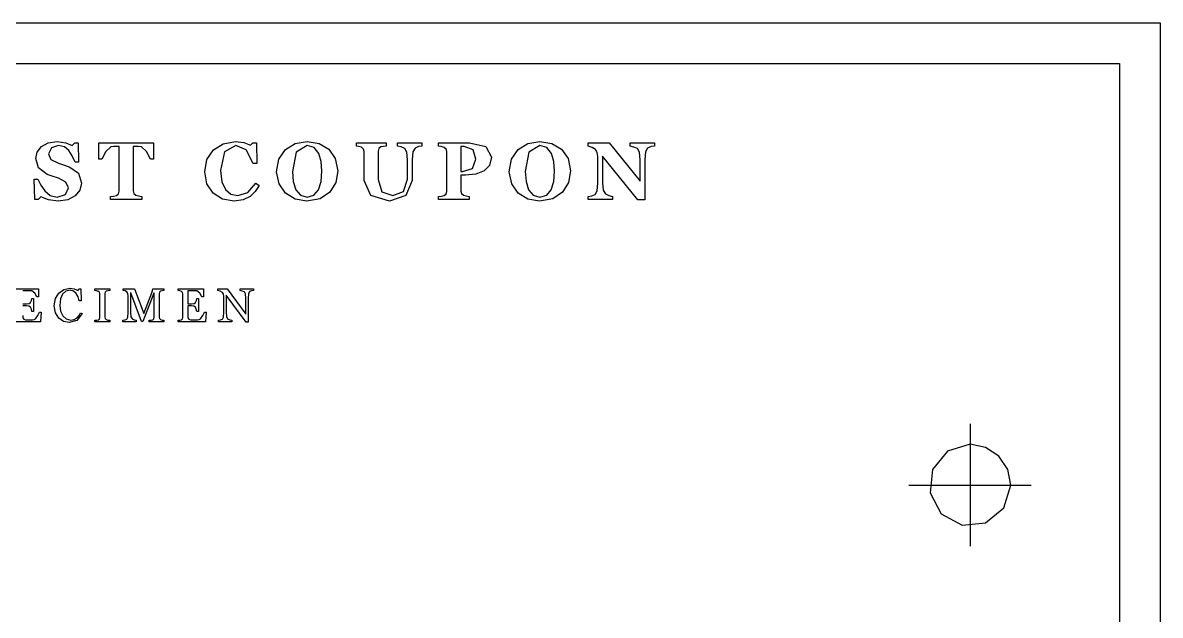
# Model space of a CAD drawing. Extents: x 0 to 118, y 2 to 170.
# Drawn here: x 76.64 to 118.5, y 146.71 to 168.5 of the extents above; entities that cross this region are included whole.
import ezdxf

# ---------------------------------------------------------------- set-up
doc = ezdxf.new("R2010")
doc.units = 0

msp = doc.modelspace()

# ---------------------------------------------------------------- linework, layer by layer
at = {"layer": 'Layer 1', "color": 7}
for points in [[(1.5, 168.5), (118.5, 168.5), (118.5, 1.5), (1.5, 1.5), (1.5, 168.5)], [(3, 167), (117, 167), (117, 3), (3, 3), (3, 167)], [(77.94165, 161.944336), (77.585692, 161.991211), (77.307372, 162.102539), (77.2063, 162), (77.081788, 162), (77.062738, 162.751465), (77.188713, 162.751465), (77.297113, 162.525879), (77.449455, 162.313477), (77.648675, 162.153808), (77.907953, 162.092285), (78.21264, 162.188965), (78.319573, 162.435058), (78.228753, 162.638672), (77.950433, 162.782227), (77.72338, 162.855469), (77.530023, 162.924317), (77.21801, 163.163086), (77.116935, 163.510254), (77.16967, 163.743164), (77.32348, 163.945312), (77.571038, 164.081543), (77.899163, 164.134277), (78.222893, 164.085938), (78.460198, 163.990723), (78.549553, 164.078613), (78.676995, 164.078613), (78.68872, 163.369629), (78.562745, 163.369629), (78.45874, 163.602539), (78.334228, 163.801758), (78.1687, 163.936523), (77.948975, 163.987793), (77.689698, 163.898438), (77.590088, 163.677246), (77.676513, 163.473633), (77.948975, 163.334473), (78.170165, 163.261231), (78.37085, 163.190918), (78.693115, 162.963867), (78.804443, 162.606445), (78.741455, 162.345703), (78.571533, 162.136231), (78.300538, 161.994141), (77.94165, 161.944336), (77.94165, 161.944336)], [(84.420655, 161.944336), (83.99292, 162.017578), (83.645753, 162.23291), (83.417237, 162.572754), (83.33374, 163.019531), (83.417237, 163.466308), (83.65454, 163.823731), (84.013427, 164.052246), (84.46167, 164.134277), (84.776612, 164.091797), (85.016845, 163.998047), (85.107665, 164.078613), (85.235107, 164.078613), (85.248283, 163.319824), (85.119377, 163.319824), (84.855705, 163.82959), (84.480705, 163.992188), (84.06176, 163.749023), (83.918205, 163.069336), (83.966545, 162.645996), (84.095452, 162.364746), (84.296135, 162.200683), (84.552482, 162.149414), (84.91723, 162.260742), (85.210197, 162.597656), (85.336175, 162.521485), (85.19262, 162.290039), (85.006585, 162.115723), (84.750237, 161.989746), (84.420647, 161.944336), (84.420655, 161.944336)], [(87.897217, 163.847168), (88.14038, 163.507324), (88.2312, 163.053223), (88.15503, 162.621094), (87.935302, 162.268067), (87.58081, 162.027832), (87.095947, 161.942871), (86.666747, 162.017578), (86.31079, 162.234375), (86.069092, 162.572754), (85.979737, 163.016602), (86.066162, 163.478027), (86.306397, 163.833985), (86.663817, 164.056641), (87.1062, 164.135742), (87.542725, 164.05957), (87.897217, 163.847168), (87.897217, 163.847168)], [(96.460693, 163.847168), (96.703858, 163.507324), (96.794678, 163.053223), (96.718505, 162.621094), (96.49878, 162.268067), (96.144288, 162.027832), (95.659425, 161.942871), (95.230225, 162.017578), (94.874268, 162.234375), (94.632568, 162.572754), (94.543213, 163.016602), (94.629638, 163.478027), (94.869873, 163.833985), (95.227295, 164.056641), (95.669678, 164.135742), (96.1062, 164.05957), (96.460693, 163.847168), (96.460693, 163.847168)], [(81.448975, 163.483887), (81.336182, 163.483887), (81.189697, 163.769531), (81.005128, 163.933594), (80.889405, 163.943849), (80.770753, 163.948244), (80.701905, 163.948244), (80.701905, 162.317872), (80.720955, 162.224122), (80.795662, 162.161134), (80.899665, 162.133302), (81.021248, 162.11426), (81.021248, 162), (79.862558, 162), (79.862558, 162.114258), (79.981208, 162.125975), (80.086678, 162.146483), (80.16285, 162.209471), (80.1819, 162.303221), (80.1819, 163.94824), (80.113052, 163.94824), (79.9944, 163.943846), (79.878677, 163.933591), (79.692642, 163.769528), (79.547622, 163.483883), (79.43483, 163.483883), (79.43483, 164.07861), (81.44899, 164.07861), (81.448975, 163.483887)], [(87.520753, 162.360352), (87.615967, 162.66211), (87.645263, 163.042969), (87.618898, 163.393067), (87.53247, 163.697754), (87.365477, 163.911621), (87.1062, 163.992188), (86.70337, 163.740234), (86.565675, 163.03125), (86.59497, 162.663574), (86.690185, 162.361817), (86.857178, 162.158203), (87.1062, 162.086426), (87.355225, 162.159668), (87.520753, 162.360352), (87.520753, 162.360352)], [(91.329835, 163.964356), (91.206788, 163.943848), (91.073487, 163.891113), (90.994385, 163.759277), (90.97241, 163.473633), (90.97241, 162.700196), (90.740965, 162.150879), (90.12866, 161.942871), (89.441648, 162.143555), (89.198485, 162.703125), (89.198485, 163.766602), (89.177985, 163.854492), (89.10328, 163.920411), (89.00953, 163.951172), (88.918708, 163.967285), (88.918708, 164.078613), (90.008553, 164.078613), (90.008553, 163.967285), (89.913338, 163.955567), (89.815193, 163.93213), (89.740485, 163.873536), (89.721435, 163.781251), (89.721435, 162.732423), (89.857665, 162.282715), (90.253175, 162.14209), (90.653075, 162.297364), (90.798095, 162.754395), (90.798095, 163.458985), (90.771728, 163.73877), (90.694093, 163.873536), (90.56079, 163.93213), (90.428955, 163.964356), (90.428955, 164.078614), (91.329835, 164.078614), (91.329835, 163.964356)], [(93.88501, 163.558594), (93.811768, 163.255371), (93.61255, 163.050293), (93.31079, 162.931641), (92.931398, 162.895019), (92.761475, 162.895019), (92.761475, 162.310547), (92.780525, 162.218262), (92.856697, 162.156738), (92.951912, 162.131836), (93.06324, 162.114258), (93.06324, 162), (91.936775, 162), (91.936775, 162.114258), (92.049567, 162.125975), (92.147712, 162.146483), (92.22242, 162.203611), (92.24147, 162.297361), (92.24147, 163.76367), (92.223895, 163.851561), (92.147723, 163.914549), (92.03786, 163.945311), (91.936785, 163.964353), (91.936785, 164.078611), (93.083758, 164.078611), (93.685808, 163.949705), (93.885028, 163.558592), (93.88501, 163.558594)], [(93.31372, 163.483887), (93.218505, 163.831055), (92.883058, 163.945312), (92.761475, 163.945312), (92.761475, 163.032715), (92.822997, 163.032715), (93.187745, 163.142578), (93.31372, 163.483887), (93.31372, 163.483887)], [(96.084228, 162.360352), (96.179443, 162.66211), (96.20874, 163.042969), (96.182372, 163.393067), (96.095947, 163.697754), (95.928955, 163.911621), (95.669677, 163.992188), (95.266845, 163.740234), (95.12915, 163.03125), (95.158447, 162.663574), (95.253662, 162.361817), (95.420655, 162.158203), (95.669677, 162.086426), (95.9187, 162.159668), (96.084227, 162.360352), (96.084228, 162.360352)], [(99.88745, 163.964356), (99.770263, 163.948243), (99.632568, 163.891114), (99.554933, 163.754884), (99.532958, 163.473634), (99.532958, 161.988282), (99.272215, 161.988282), (97.977293, 163.595215), (97.977293, 162.61963), (98.000718, 162.342774), (98.07982, 162.205079), (98.205795, 162.14795), (98.34349, 162.114259), (98.34349, 162), (97.449935, 162), (97.449935, 162.114258), (97.580308, 162.134765), (97.70482, 162.1875), (97.782455, 162.314941), (97.80443, 162.603515), (97.80443, 163.58789), (97.781005, 163.725585), (97.710692, 163.838379), (97.59204, 163.916015), (97.441162, 163.961425), (97.441162, 164.078613), (98.223387, 164.078613), (99.360107, 162.672363), (99.360107, 163.458984), (99.335207, 163.737304), (99.256105, 163.873535), (99.13013, 163.930664), (98.995365, 163.964355), (98.995365, 164.078613), (99.887452, 164.078613), (99.88745, 163.964356)], [(76.282032, 158.712524), (77.220265, 158.712524), (77.220265, 158.420287), (77.15618, 158.420287), (77.081837, 158.55786), (76.974172, 158.638182), (76.91094, 158.64331), (76.8272, 158.64501), (76.636647, 158.64501)], [(78.344665, 157.471802), (78.13617, 157.514526), (77.960145, 157.637573), (77.838805, 157.833252), (77.793517, 158.094727), (77.837953, 158.35791), (77.960998, 158.562134), (78.144715, 158.692871), (78.371155, 158.739014), (78.533507, 158.716796), (78.671935, 158.654418), (78.70697, 158.712524), (78.77533, 158.712524), (78.78303, 158.28015), (78.712963, 158.28015), (78.671945, 158.416869), (78.60786, 158.54248), (78.510447, 158.633056), (78.381417, 158.666381), (78.226755, 158.629638), (78.103707, 158.521118), (78.02595, 158.345092), (77.997752, 158.106689), (78.026805, 157.893066), (78.1114, 157.723022), (78.240427, 157.609374), (78.407907, 157.568359), (78.535227, 157.589721), (78.636057, 157.647827), (78.711252, 157.733276), (78.76423, 157.837524), (78.828317, 157.806762), (78.633495, 157.548706), (78.344675, 157.471801), (78.344665, 157.471802)], [(79.83905, 157.5), (79.29303, 157.5), (79.29303, 157.560669), (79.35968, 157.565797), (79.421202, 157.576049), (79.46222, 157.605956), (79.475045, 157.659789), (79.475045, 158.538207), (79.465645, 158.587768), (79.42121, 158.621948), (79.35627, 158.640745), (79.293037, 158.651852), (79.293037, 158.712522), (79.839057, 158.712522), (79.839057, 158.651852), (79.775825, 158.645017), (79.711737, 158.631345), (79.66816, 158.59802), (79.65706, 158.54675), (79.65706, 157.669187), (79.669035, 157.618772), (79.711758, 157.584592), (79.769865, 157.569212), (79.839078, 157.560667), (79.83905, 157.5)], [(81.825622, 157.5), (81.289855, 157.5), (81.289855, 157.560669), (81.364197, 157.566652), (81.42743, 157.581176), (81.465882, 157.61792), (81.478707, 157.670898), (81.478707, 158.552734), (81.465882, 158.552734), (81.052307, 157.519653), (81.009582, 157.519653), (80.615662, 158.574096), (80.604563, 158.574096), (80.604563, 157.850342), (80.617388, 157.690551), (80.658403, 157.611938), (80.736163, 157.577759), (80.813068, 157.560668), (80.813068, 157.5), (80.323442, 157.5), (80.323442, 157.560669), (80.403765, 157.573487), (80.46956, 157.601685), (80.510577, 157.675171), (80.521677, 157.840943), (80.521677, 158.461304), (80.508852, 158.549317), (80.47211, 158.604859), (80.407167, 158.639038), (80.331117, 158.651856), (80.331117, 158.712525), (80.744692, 158.712525), (81.091617, 157.803345), (81.388125, 158.563843), (81.41547, 158.651001), (81.428295, 158.712525), (81.823925, 158.712525), (81.823925, 158.651856), (81.762402, 158.644166), (81.70857, 158.631348), (81.669262, 158.597169), (81.659012, 158.545045), (81.659012, 157.670899), (81.669262, 157.620484), (81.70857, 157.584595), (81.763257, 157.56836), (81.825635, 157.56067), (81.825622, 157.5)], [(83.38324, 157.857178), (83.360168, 157.5), (82.353578, 157.5), (82.353578, 157.560669), (82.421935, 157.567504), (82.477478, 157.579466), (82.515075, 157.612792), (82.526175, 157.664916), (82.526175, 158.536498), (82.516775, 158.586058), (82.477468, 158.621947), (82.41509, 158.6416), (82.353568, 158.651855), (82.353568, 158.712524), (83.2918, 158.712524), (83.2918, 158.420287), (83.227713, 158.420287), (83.153373, 158.55786), (83.045705, 158.638182), (82.982473, 158.64331), (82.898732, 158.64501), (82.70818, 158.64501), (82.70818, 158.163076), (82.8449, 158.163076), (82.940602, 158.175039), (82.994435, 158.216909), (83.026052, 158.282705), (83.044002, 158.361319), (83.108087, 158.361319), (83.108087, 157.887075), (83.044002, 157.887075), (83.025202, 157.973379), (82.99444, 158.040029), (82.933773, 158.083608), (82.844905, 158.093861), (82.708185, 158.093861), (82.708185, 157.729848), (82.715885, 157.643544), (82.74579, 157.595692), (82.80646, 157.57433), (82.915835, 157.570057), (82.990175, 157.570057), (83.067935, 157.573475), (83.134585, 157.585437), (83.184145, 157.610217), (83.266177, 157.734118), (83.32172, 157.857166), (83.38324, 157.857178)], [(85.126283, 158.651856), (85.052795, 158.638183), (84.981873, 158.611694), (84.940003, 158.529663), (84.929753, 158.375854), (84.929753, 157.488036), (84.855412, 157.488036), (84.12055, 158.480102), (84.12055, 157.854614), (84.133375, 157.693115), (84.17439, 157.612793), (84.255567, 157.577758), (84.336742, 157.560668), (84.336742, 157.5), (83.83943, 157.5), (83.83943, 157.560669), (83.917187, 157.576904), (83.985547, 157.604248), (84.026562, 157.67688), (84.037662, 157.845214), (84.037662, 158.442505), (84.023987, 158.521118), (83.987242, 158.581787), (83.903502, 158.629639), (83.818907, 158.651856), (83.818907, 158.712525), (84.164977, 158.712525), (84.846862, 157.787964), (84.846862, 158.364747), (84.833187, 158.5271), (84.793882, 158.60315), (84.715267, 158.634767), (84.633237, 158.651857), (84.633237, 158.712525), (85.12628, 158.712525), (85.126283, 158.651856)], [(76.636647, 158.163076), (76.773367, 158.163076), (76.86907, 158.175039), (76.922902, 158.216909), (76.95452, 158.282705), (76.97247, 158.361319), (77.036557, 158.361319), (77.036557, 157.887075), (76.97247, 157.887075), (76.95367, 157.973379), (76.922907, 158.040029), (76.862237, 158.083608), (76.773372, 158.093861), (76.636652, 158.093861)], [(77.311707, 157.857178), (77.288635, 157.5), (76.282043, 157.5)], [(76.636652, 157.729848), (76.644352, 157.643544), (76.67426, 157.595692), (76.73493, 157.57433), (76.844305, 157.570057), (76.918645, 157.570057), (76.996405, 157.573475), (77.063055, 157.585437), (77.112615, 157.610217), (77.194645, 157.734118), (77.250187, 157.857166), (77.311707, 157.857178)], [(111.5, 153.75), (111.5, 149.25)], [(111.5, 153), (110.666645, 152.747204), (110.114181, 152.074025), (110.028822, 151.207365), (110.43934, 150.43934), (111.207365, 150.028822), (112.074025, 150.114181), (112.747204, 150.666645), (113, 151.5), (112.885819, 152.074025), (112.56066, 152.56066), (112.074025, 152.885819), (111.5, 153), (111.5, 153)], [(109.25, 151.5), (113.75, 151.5)]]:
    msp.add_lwpolyline(points, dxfattribs=at)

doc.saveas('drawing.dxf')
